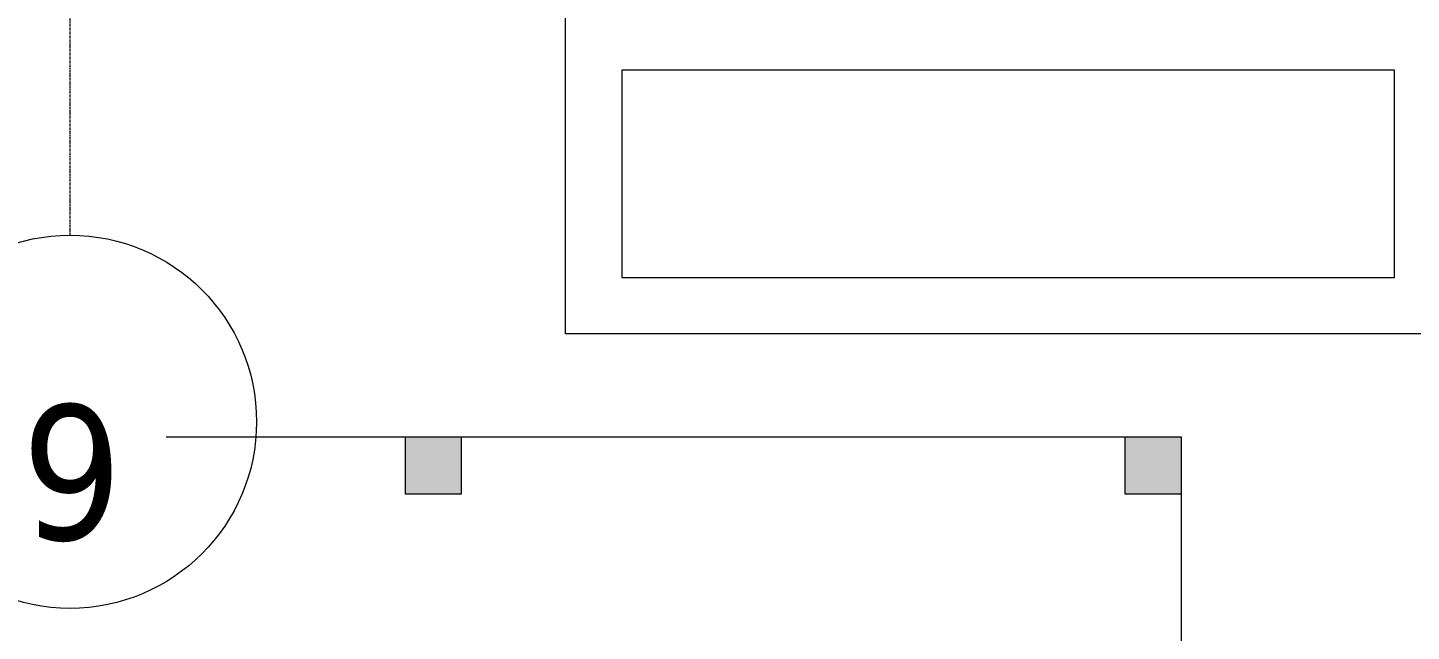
# Model space of a CAD drawing. Header units: millimetres. Extents: x 5356 to 209803, y -16346 to 109894.
# Drawn here: x 83328 to 90673, y 13359 to 16562 of the extents above; entities that cross this region are included whole.
import ezdxf

# ---------------------------------------------------------------- set-up
doc = ezdxf.new("R2010")
doc.units = ezdxf.units.MM
doc.linetypes.add('Grid Line', pattern=[22.225, 12.7, -3.175, 3.175, -3.175])
for name, color, linetype, lineweight in [('A-FLOR', 192, 'Continuous', 9), ('G-IMPT', 8, 'Continuous', 9), ('M-EQPM', 50, 'Continuous', 9), ('S-COLS', 52, 'Continuous', 9), ('S-COLS-3', 9, 'Continuous', 9), ('S-COLS-4', 52, 'Continuous', 18), ('S-GRID-1', 1, 'Grid Line', 9), ('S-GRID-IDEN', 1, 'Continuous', 9)]:
    doc.layers.add(name, color=color, linetype=linetype, lineweight=lineweight)
doc.styles.add('Tahoma_B', font='tahomabd_0.ttf', dxfattribs={"height": 715})

# ---------------------------------------------------------------- blocks, each defined once
blk = doc.blocks.new('M_Concrete-Rectangular-Column2 - 300x300-2223046-TKCS_MB ĐỊNH VỊ MỐC TỌA ĐỘ CÔNG TRÌNH')
at = {"layer": 'S-COLS-3'}
blk.add_hatch(color=256, dxfattribs=at).paths.add_polyline_path([(-150, -150), (150, -150), (150, 150), (-150, 150)])
at = {"layer": 'S-COLS-4'}
for p, q in [((150, 150), (-150, 150)), ((-150, 150), (-150, -150)), ((150, -150), (150, 150)), ((-150, -150), (150, -150))]:
    blk.add_line(p, q, dxfattribs=at)
blk = doc.blocks.new('TKTC_NAP THAM BE XLNT_260130 - TKTC_XREF_260130_NAP THAM BE XLNT_dwg-3399784-TKCS_MB ĐỊNH VỊ MỐC TỌA ĐỘ CÔNG TRÌNH')
at = {"layer": 'G-IMPT', "flags": 128}
for points in [[(83427.6, 20238.2), (98577.4, 20238.2), (98577.4, 14087.9), (83427.6, 14087.9)], [(87828.5, 15487.6), (83727.6, 15487.6), (83727.6, 14387.9), (87828.5, 14387.9)]]:
    blk.add_lwpolyline(points, close=True, dxfattribs=at)
blk = doc.blocks.new('TKTC_NAP THAM BE XLNT_260130 - NẮP THĂM BỂ XLNT-2335565-TKCS_MB ĐỊNH VỊ MỐC TỌA ĐỘ CÔNG TRÌNH')
blk.add_blockref('TKTC_NAP THAM BE XLNT_260130 - TKTC_XREF_260130_NAP THAM BE XLNT_dwg-3399784-TKCS_MB ĐỊNH VỊ MỐC TỌA ĐỘ CÔNG TRÌNH', (-83427.6, -14087.9))
blk = doc.blocks.new('Grid - M_Grid Head - Circle-353313-TKCS_MB ĐỊNH VỊ MỐC TỌA ĐỘ CÔNG TRÌNH')
at = {"layer": 'S-GRID-IDEN'}
blk.add_circle((0, 0), 4.5, dxfattribs=at)

msp = doc.modelspace()

# ---------------------------------------------------------------- linework, layer by layer
at = {"layer": 'A-FLOR'}
for p, q in [((85330.7, 14388.2), (81880.7, 14388.2)), ((89152.6, 14388.2), (85630.7, 14388.2)), ((89452.6, 10263.6), (89452.6, 14088.2))]:
    msp.add_line(p, q, dxfattribs=at)
at = {"layer": 'S-GRID-1'}
msp.add_line((83552.6, 15460.6), (83552.6, 20960.6), dxfattribs=at)

# ---------------------------------------------------------------- block references
at = {"layer": 'M-EQPM'}
msp.add_blockref('TKTC_NAP THAM BE XLNT_260130 - NẮP THĂM BỂ XLNT-2335565-TKCS_MB ĐỊNH VỊ MỐC TỌA ĐỘ CÔNG TRÌNH', (86182.6, 14936.6), dxfattribs=at)
at = {"layer": 'S-COLS', "rotation": 90.00000000000058}
for p in [(85480.7, 14238.2), (89302.6, 14238.2)]:
    msp.add_blockref('M_Concrete-Rectangular-Column2 - 300x300-2223046-TKCS_MB ĐỊNH VỊ MỐC TỌA ĐỘ CÔNG TRÌNH', p, dxfattribs=at)
at = {"layer": 'S-GRID-IDEN', "xscale": 219.9999999999998, "yscale": 219.9999999999998, "zscale": 219.9999999999998}
msp.add_blockref('Grid - M_Grid Head - Circle-353313-TKCS_MB ĐỊNH VỊ MỐC TỌA ĐỘ CÔNG TRÌNH', (83552.6, 14470.6), dxfattribs=at)

# ---------------------------------------------------------------- next in the draw order: texts
at = {"layer": 'S-GRID-IDEN', "insert": (83562.9, 14196), "char_height": 715, "width": 640.2, "attachment_point": 5, "line_spacing_factor": 0.996129, "style": 'Tahoma_B', "bg_fill": 3, "box_fill_scale": 1.25, "bg_fill_color": 256, "bg_fill_true_color": 13158600, "bg_fill_transparency": 0}
msp.add_mtext('\\pt2793.99835,5587.9967,8382.0022,11176.00055,13969.9989,16763.99725,19558.00275,22352.0011,25145.99945,27939.9978,30734.0033,33528.00165,36322,39115.99835,41909.9967,44704.0022,47498.00055,50291.9989,53085.99725,55880.00275,58674.0011,61467.99945,64261.9978,67056.0033,69850.00165,72644,75437.99835,78231.9967,81026.0022,83820.00055,86613.9989,89407.99725;9', dxfattribs=at)

doc.saveas('drawing.dxf')
